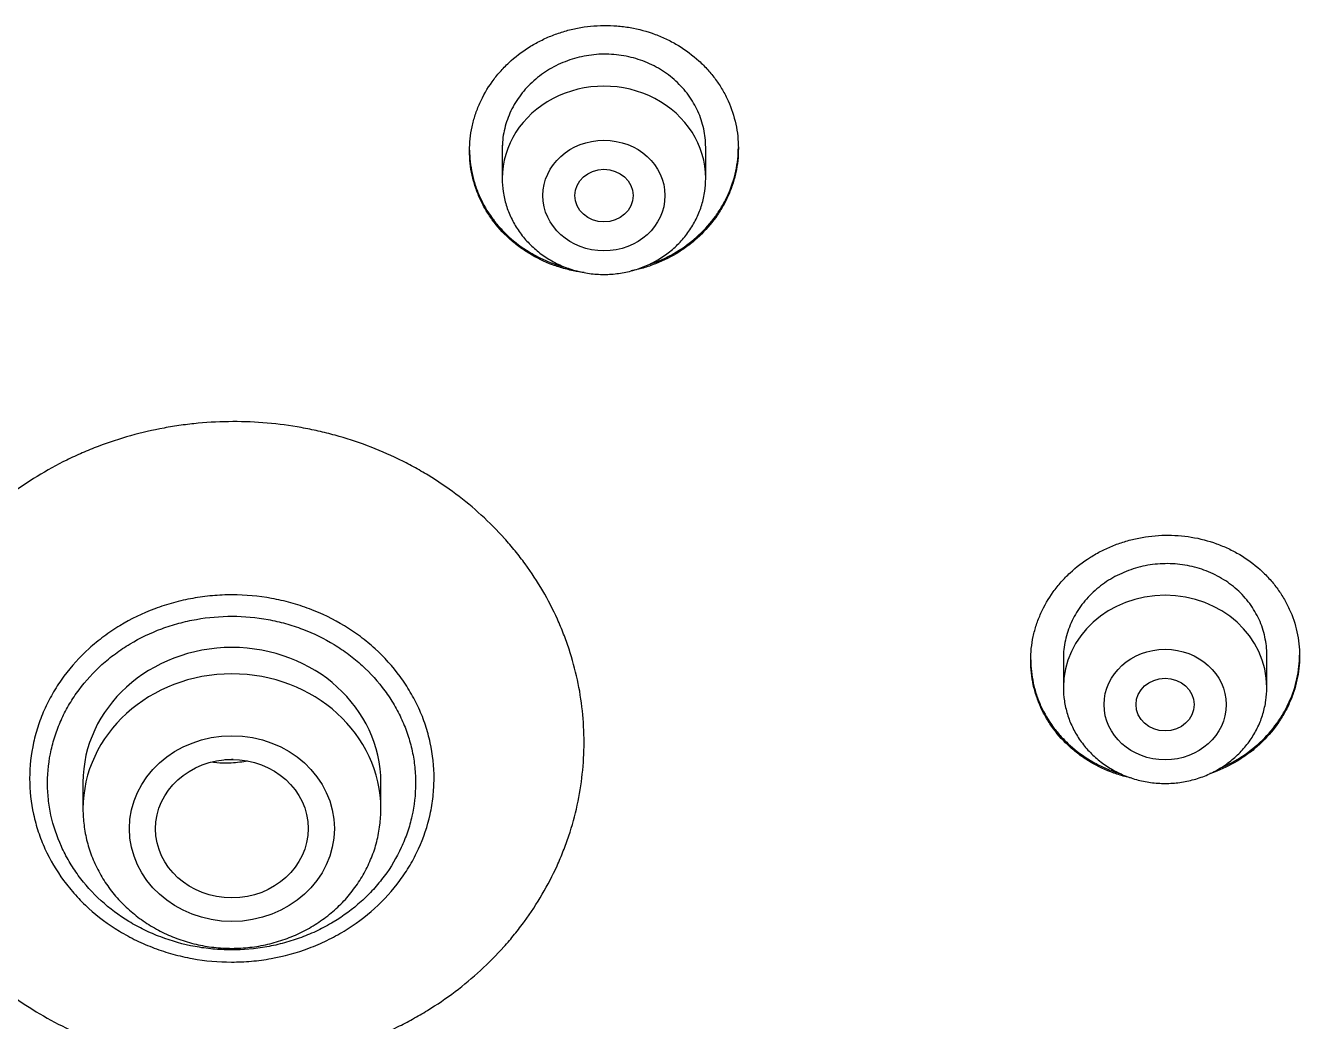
# Model space of a CAD drawing. Header units: millimetres. Extents: x 863 to 5283, y 810 to 2397.
# Drawn here: x 1636.304 to 1638.057, y 1444.137 to 1445.507 of the extents above; entities that cross this region are included whole.
import ezdxf

# ---------------------------------------------------------------- set-up
doc = ezdxf.new("R2010")
doc.units = ezdxf.units.MM
doc.layers.add('Wbudowane', color=175, linetype='Continuous')

# ---------------------------------------------------------------- blocks, each defined once
blk = doc.blocks.new('Z$W@#21058')
for p, q in [((20.775, 139.4789), (20.775, 139.4332)), ((21.055, 139.4332), (21.055, 139.4762)), ((21.5473, 138.778), (21.5473, 138.7328)), ((21.8273, 138.7328), (21.8273, 138.7773)), ((20.198, 138.602), (20.198, 138.5657)), ((20.608, 138.5657), (20.608, 138.602))]:
    blk.add_line(p, q)
for centre, major_axis, start_param, end_param in [((20.915, 139.4332), (0.14, 0), 0, 3.141593), ((21.6873, 138.7328), (-0.14, 0), 3.141598, 6.283185), ((20.403, 138.602), (-0.205, 0), 3.141593, 6.283185), ((20.403, 138.5657), (-0.205, 0), 3.141593, 6.283185)]:
    blk.add_ellipse(centre, major_axis=major_axis, ratio=0.906308, start_param=start_param, end_param=end_param)
for centre, major_axis, ratio in [((20.915, 139.4096), (0.084, 0), 0.906308), ((20.915, 139.4095), (-0.04, 0), 0.90637), ((21.6873, 138.7092), (-0.084, 0), 0.906308), ((21.6873, 138.7092), (-0.04, 0), 0.906246), ((20.403, 138.5386), (-0.141, 0), 0.906308), ((20.4029, 138.5385), (-0.105, -0.0002), 0.90652)]:
    blk.add_ellipse(centre, major_axis=major_axis, ratio=ratio)
for points, knots in [([(20.73, 139.471), (20.73, 139.4823), (20.7312, 139.4934), (20.7347, 139.5098), (20.7362, 139.5152), (20.7397, 139.526), (20.7418, 139.5314), (20.7487, 139.5469), (20.7544, 139.5568), (20.7645, 139.5708), (20.7681, 139.5754), (20.7758, 139.5841), (20.7799, 139.5883), (20.7927, 139.6003), (20.802, 139.6074), (20.8171, 139.6169), (20.8224, 139.6199), (20.8331, 139.6253), (20.844, 139.6301), (20.8553, 139.634), (20.8669, 139.6374), (20.8728, 139.6388), (20.8907, 139.6423), (20.9027, 139.6435), (20.9208, 139.6437), (20.9269, 139.6435), (20.939, 139.6425), (20.9451, 139.6417), (20.9629, 139.6386), (20.9744, 139.6355), (20.9912, 139.6293), (20.9968, 139.6269), (21.0075, 139.6217), (21.0127, 139.6189), (21.0277, 139.6098), (21.0371, 139.6028), (21.0501, 139.5909), (21.0541, 139.5868), (21.0618, 139.5783), (21.069, 139.5694), (21.0752, 139.5599), (21.0809, 139.5501), (21.0836, 139.545), (21.0905, 139.5295), (21.094, 139.5189), (21.0976, 139.5025), (21.0985, 139.497), (21.0997, 139.4858), (21.1, 139.4802), (21.1, 139.4635), (21.0988, 139.4524), (21.0953, 139.4358), (21.0938, 139.4303), (21.0903, 139.4196), (21.0862, 139.4091), (21.0811, 139.399), (21.0754, 139.3891), (21.0723, 139.3842), (21.0622, 139.3701), (21.0545, 139.3614), (21.0417, 139.3494), (21.0373, 139.3456), (21.0279, 139.3384), (21.023, 139.335), (21.0079, 139.3255), (20.9973, 139.3202), (20.9805, 139.3136), (20.9747, 139.3116), (20.9635, 139.3083), (20.958, 139.307), (20.9524, 139.3059)], [0, 0, 0, 0, 0.0435371, 0.0435371, 0.0653056, 0.0653056, 0.0870742, 0.0870742, 0.1306113, 0.1306113, 0.1523798, 0.1523798, 0.1741484, 0.1741484, 0.2176855, 0.2176855, 0.239454, 0.239454, 0.2612226, 0.2829911, 0.2829911, 0.3047597, 0.3047597, 0.3482967, 0.3482967, 0.3700653, 0.3700653, 0.3918338, 0.3918338, 0.4353709, 0.4353709, 0.4571395, 0.4571395, 0.478908, 0.478908, 0.5224451, 0.5224451, 0.5442137, 0.5442137, 0.5659822, 0.5877508, 0.5877508, 0.6095193, 0.6095193, 0.6530564, 0.6530564, 0.6748249, 0.6748249, 0.6965935, 0.6965935, 0.7401306, 0.7401306, 0.7618991, 0.7618991, 0.7836677, 0.8054362, 0.8054362, 0.8272048, 0.8272048, 0.8707419, 0.8707419, 0.8925104, 0.8925104, 0.914279, 0.914279, 0.957816, 0.957816, 0.9795846, 0.9795846, 1, 1, 1, 1]), ([(21.055, 139.4762), (21.055, 139.4847), (21.0541, 139.4931), (21.0514, 139.5055), (21.0503, 139.5095), (21.0477, 139.5176), (21.0461, 139.5217), (21.0408, 139.5333), (21.0365, 139.5407), (21.0289, 139.5512), (21.0261, 139.5546), (21.0203, 139.5611), (21.0172, 139.5642), (21.0075, 139.5731), (21.0005, 139.5784), (20.989, 139.5854), (20.985, 139.5875), (20.9769, 139.5914), (20.9687, 139.595), (20.9601, 139.5977), (20.9513, 139.6001), (20.9468, 139.6011), (20.9332, 139.6035), (20.9241, 139.6042), (20.9104, 139.6041), (20.9059, 139.6038), (20.8967, 139.6029), (20.8921, 139.6022), (20.8786, 139.5996), (20.8699, 139.5971), (20.8572, 139.5921), (20.853, 139.5902), (20.8449, 139.5862), (20.841, 139.5839), (20.8296, 139.5768), (20.8226, 139.5714), (20.8095, 139.5592), (20.8037, 139.5526), (20.7961, 139.5421), (20.7937, 139.5384), (20.7894, 139.5309), (20.7874, 139.527), (20.7821, 139.5152), (20.7795, 139.5071), (20.7768, 139.4947), (20.7761, 139.4905), (20.7752, 139.482), (20.775, 139.4778), (20.775, 139.4735), (20.775, 139.4735), (20.775, 139.4735)], [0, 0, 0, 0, 0.062493, 0.062493, 0.093739, 0.093739, 0.124986, 0.124986, 0.187478, 0.187478, 0.218725, 0.218725, 0.249971, 0.249971, 0.312464, 0.312464, 0.34371, 0.34371, 0.374957, 0.406203, 0.406203, 0.43745, 0.43745, 0.499942, 0.499942, 0.531189, 0.531189, 0.562435, 0.562435, 0.624928, 0.624928, 0.656174, 0.656174, 0.687421, 0.687421, 0.749914, 0.749914, 0.812406, 0.812406, 0.843653, 0.843653, 0.874899, 0.874899, 0.937392, 0.937392, 0.968638, 0.968638, 0.999885, 0.999885, 1, 1, 1, 1]), ([(20.73, 139.4721), (20.7301, 139.4612), (20.7313, 139.4504), (20.7347, 139.4345), (20.7362, 139.4291), (20.7397, 139.4184), (20.7418, 139.413), (20.7487, 139.3976), (20.7544, 139.3878), (20.7645, 139.374), (20.7681, 139.3695), (20.7759, 139.3609), (20.7799, 139.3568), (20.7927, 139.3451), (20.8021, 139.3381), (20.8172, 139.3289), (20.8225, 139.326), (20.8332, 139.3208), (20.8441, 139.3162), (20.8555, 139.3125), (20.8619, 139.3108), (20.8625, 139.3107), (20.8631, 139.3105)], [0, 0, 0, 0, 0.148555, 0.148555, 0.225232, 0.225232, 0.301909, 0.301909, 0.455262, 0.455262, 0.531939, 0.531939, 0.608616, 0.608616, 0.761969, 0.761969, 0.838646, 0.838646, 0.915323, 0.992, 0.992, 1, 1, 1, 1]), ([(20.8877, 139.3036), (20.8849, 139.304), (20.8761, 139.3053), (20.8674, 139.3072), (20.8558, 139.3103), (20.85, 139.3122), (20.8331, 139.3184), (20.8225, 139.3236), (20.8074, 139.3327), (20.8025, 139.336), (20.7931, 139.3431), (20.7886, 139.3468), (20.7758, 139.3585), (20.7681, 139.367), (20.7579, 139.3809), (20.7548, 139.3857), (20.7491, 139.3955), (20.7439, 139.4055), (20.7398, 139.416), (20.7363, 139.4266), (20.7348, 139.4321), (20.7312, 139.4486), (20.73, 139.4598), (20.73, 139.471)], [0, 0, 0, 0, 0.033143, 0.102204, 0.102204, 0.171266, 0.171266, 0.309388, 0.309388, 0.378449, 0.378449, 0.44751, 0.44751, 0.585633, 0.585633, 0.654694, 0.654694, 0.723755, 0.792816, 0.792816, 0.861878, 0.861878, 1, 1, 1, 1]), ([(20.9759, 139.3142), (20.9792, 139.3153), (20.9825, 139.3165), (20.9914, 139.32), (20.9969, 139.3224), (21.0076, 139.3278), (21.0128, 139.3308), (21.0278, 139.3402), (21.0372, 139.3473), (21.0544, 139.3634), (21.0621, 139.3721), (21.0721, 139.3861), (21.0752, 139.3909), (21.081, 139.4008), (21.0836, 139.406), (21.0906, 139.4215), (21.0941, 139.4322), (21.0976, 139.4487), (21.0985, 139.4542), (21.0997, 139.4651), (21.1, 139.4703), (21.1, 139.4756)], [0, 0, 0, 0, 0.046584, 0.046584, 0.126449, 0.126449, 0.206314, 0.206314, 0.366044, 0.366044, 0.525775, 0.525775, 0.60564, 0.60564, 0.685505, 0.685505, 0.845235, 0.845235, 0.925101, 0.925101, 1, 1, 1, 1]), ([(20.775, 139.4332), (20.775, 139.4265), (20.7759, 139.4151), (20.7801, 139.3961), (20.787, 139.3787), (20.7965, 139.3619), (20.8085, 139.3467), (20.8227, 139.3332), (20.8387, 139.3218), (20.8564, 139.3127), (20.8753, 139.306), (20.895, 139.302), (20.9151, 139.3006), (20.9353, 139.302), (20.955, 139.3061), (20.9739, 139.3128), (20.9915, 139.322), (21.0076, 139.3335), (21.0218, 139.347), (21.0337, 139.3622), (21.0432, 139.3791), (21.0501, 139.3966), (21.0541, 139.4154), (21.055, 139.4267), (21.055, 139.4332)], [0, 0, 0, 0, 0.043723, 0.08855, 0.133515, 0.178674, 0.224062, 0.269684, 0.315523, 0.361546, 0.407709, 0.453968, 0.500279, 0.546601, 0.592892, 0.639107, 0.685199, 0.73112, 0.776832, 0.822308, 0.867548, 0.912577, 0.957444, 1, 1, 1, 1]), ([(20.8876, 138.6572), (20.8876, 138.6279), (20.8844, 138.5991), (20.8751, 138.5567), (20.8713, 138.5426), (20.8643, 138.5217), (20.8618, 138.5148), (20.8564, 138.501), (20.8535, 138.4942), (20.8383, 138.4606), (20.8234, 138.4351), (20.8013, 138.405), (20.7968, 138.399), (20.7873, 138.3873), (20.7824, 138.3815), (20.7671, 138.3646), (20.7564, 138.3538), (20.7229, 138.323), (20.6985, 138.3046), (20.6653, 138.2843), (20.6586, 138.2804), (20.6449, 138.2728), (20.6379, 138.2692), (20.617, 138.2589), (20.5884, 138.2465), (20.5586, 138.2367), (20.5359, 138.2303), (20.5282, 138.2283), (20.5128, 138.2247), (20.5049, 138.2231), (20.4659, 138.2159), (20.4344, 138.213), (20.3871, 138.2128), (20.3712, 138.2135), (20.3474, 138.2155), (20.3395, 138.2164), (20.3237, 138.2185), (20.3159, 138.2197), (20.2771, 138.2267), (20.2469, 138.2349), (20.2103, 138.2487), (20.203, 138.2516), (20.1886, 138.2578), (20.1815, 138.2611), (20.1605, 138.2713), (20.1469, 138.2787), (20.1076, 138.3026), (20.0831, 138.3208), (20.0549, 138.3465), (20.0494, 138.3518), (20.0387, 138.3625), (20.0336, 138.368), (20.0185, 138.3847), (19.9998, 138.4078), (19.9835, 138.4326), (19.9686, 138.4581), (19.9617, 138.4714), (19.9435, 138.5115), (19.9344, 138.5391), (19.9252, 138.5816), (19.9228, 138.596), (19.9197, 138.6251), (19.9182, 138.6542), (19.9198, 138.6833), (19.9222, 138.7051), (19.9232, 138.7124), (19.9255, 138.7268), (19.9269, 138.7339), (19.9347, 138.7694), (19.9439, 138.797), (19.9622, 138.8374), (19.9691, 138.8507), (19.9842, 138.8763), (20.0005, 138.9012), (20.0193, 138.9244), (20.0344, 138.9412), (20.0396, 138.9467), (20.0503, 138.9575), (20.0558, 138.9628), (20.0841, 138.9887), (20.1086, 139.0071), (20.1481, 139.0313), (20.1616, 139.0387), (20.1827, 139.0491), (20.1899, 139.0524), (20.2043, 139.0587), (20.2116, 139.0616), (20.2483, 139.0756), (20.2785, 139.084), (20.3173, 139.0912), (20.3251, 139.0925), (20.3409, 139.0946), (20.3488, 139.0956), (20.3727, 139.0978), (20.3885, 139.0985), (20.4359, 139.0986), (20.4673, 139.0959), (20.5063, 139.0889), (20.5142, 139.0873), (20.5296, 139.0838), (20.5373, 139.0819), (20.56, 139.0757), (20.5897, 139.066), (20.6182, 139.0537), (20.6392, 139.0436), (20.6461, 139.04), (20.6597, 139.0326), (20.6665, 139.0287), (20.6996, 139.0085), (20.7239, 138.9903), (20.7574, 138.9597), (20.768, 138.949), (20.7832, 138.9322), (20.7881, 138.9264), (20.7976, 138.9147), (20.8021, 138.9088), (20.824, 138.8788), (20.8389, 138.8534), (20.854, 138.8199), (20.8569, 138.8132), (20.8622, 138.7994), (20.8647, 138.7925), (20.8716, 138.7716), (20.8754, 138.7576), (20.8846, 138.7152), (20.8877, 138.6864), (20.8876, 138.6572)], [0, 0, 0, 0, 0.03125, 0.03125, 0.046875, 0.046875, 0.054687, 0.054687, 0.0625, 0.0625, 0.09375, 0.09375, 0.101562, 0.101562, 0.109375, 0.109375, 0.125, 0.125, 0.15625, 0.15625, 0.164062, 0.164062, 0.171875, 0.171875, 0.1875, 0.203125, 0.203125, 0.210937, 0.210937, 0.21875, 0.21875, 0.25, 0.25, 0.265625, 0.265625, 0.273437, 0.273437, 0.28125, 0.28125, 0.3125, 0.3125, 0.320312, 0.320312, 0.328125, 0.328125, 0.34375, 0.34375, 0.375, 0.375, 0.382812, 0.382812, 0.390625, 0.390625, 0.40625, 0.421875, 0.421875, 0.4375, 0.4375, 0.46875, 0.46875, 0.484375, 0.484375, 0.5, 0.515625, 0.515625, 0.523437, 0.523437, 0.53125, 0.53125, 0.5625, 0.5625, 0.578125, 0.578125, 0.59375, 0.609375, 0.609375, 0.617187, 0.617187, 0.625, 0.625, 0.65625, 0.65625, 0.671875, 0.671875, 0.679687, 0.679687, 0.6875, 0.6875, 0.71875, 0.71875, 0.726562, 0.726562, 0.734375, 0.734375, 0.75, 0.75, 0.78125, 0.78125, 0.789062, 0.789062, 0.796875, 0.796875, 0.8125, 0.828125, 0.828125, 0.835937, 0.835937, 0.84375, 0.84375, 0.875, 0.875, 0.890625, 0.890625, 0.898437, 0.898437, 0.90625, 0.90625, 0.9375, 0.9375, 0.945312, 0.945312, 0.953125, 0.953125, 0.96875, 0.96875, 1, 1, 1, 1]), ([(21.5023, 138.7697), (21.5023, 138.7809), (21.5035, 138.792), (21.507, 138.8083), (21.5085, 138.8137), (21.512, 138.8244), (21.5141, 138.8297), (21.5211, 138.8452), (21.5267, 138.855), (21.5368, 138.869), (21.5404, 138.8735), (21.5482, 138.8823), (21.5522, 138.8865), (21.565, 138.8984), (21.5743, 138.9056), (21.5895, 138.9151), (21.5947, 138.9181), (21.6054, 138.9235), (21.6163, 138.9284), (21.6277, 138.9323), (21.6392, 138.9357), (21.6452, 138.9372), (21.6631, 138.9408), (21.6751, 138.9421), (21.6932, 138.9424), (21.6992, 138.9422), (21.7113, 138.9413), (21.7174, 138.9406), (21.7352, 138.9377), (21.7467, 138.9347), (21.7635, 138.9286), (21.7691, 138.9263), (21.7798, 138.9213), (21.785, 138.9185), (21.8, 138.9096), (21.8094, 138.9028), (21.8223, 138.8911), (21.8264, 138.8871), (21.8341, 138.8786), (21.8413, 138.8699), (21.8475, 138.8605), (21.8532, 138.8508), (21.8559, 138.8458), (21.8629, 138.8305), (21.8664, 138.82), (21.8699, 138.8038), (21.8708, 138.7983), (21.872, 138.7872), (21.8723, 138.7816), (21.8723, 138.765), (21.8712, 138.754), (21.8676, 138.7376), (21.8661, 138.7321), (21.8626, 138.7214), (21.8585, 138.711), (21.8534, 138.7009), (21.8477, 138.691), (21.8446, 138.6862), (21.8344, 138.6721), (21.8268, 138.6634), (21.814, 138.6515), (21.8095, 138.6476), (21.8001, 138.6404), (21.7952, 138.637), (21.7801, 138.6275), (21.7695, 138.6221), (21.7553, 138.6164), (21.7521, 138.6153), (21.7489, 138.6142)], [0, 0, 0, 0, 0.044889, 0.044889, 0.067334, 0.067334, 0.089778, 0.089778, 0.134667, 0.134667, 0.157112, 0.157112, 0.179556, 0.179556, 0.224446, 0.224446, 0.24689, 0.24689, 0.269335, 0.291779, 0.291779, 0.314224, 0.314224, 0.359113, 0.359113, 0.381558, 0.381558, 0.404002, 0.404002, 0.448891, 0.448891, 0.471336, 0.471336, 0.49378, 0.49378, 0.538669, 0.538669, 0.561114, 0.561114, 0.583559, 0.606003, 0.606003, 0.628448, 0.628448, 0.673337, 0.673337, 0.695781, 0.695781, 0.718226, 0.718226, 0.763115, 0.763115, 0.78556, 0.78556, 0.808004, 0.830449, 0.830449, 0.852893, 0.852893, 0.897782, 0.897782, 0.920227, 0.920227, 0.942672, 0.942672, 0.987561, 0.987561, 1, 1, 1, 1]), ([(21.8273, 138.7773), (21.8273, 138.7858), (21.8264, 138.7941), (21.8237, 138.8063), (21.8226, 138.8104), (21.82, 138.8184), (21.8184, 138.8224), (21.8131, 138.8339), (21.8088, 138.8412), (21.8012, 138.8516), (21.7984, 138.8549), (21.7926, 138.8613), (21.7895, 138.8644), (21.7798, 138.8731), (21.7727, 138.8783), (21.7613, 138.8851), (21.7573, 138.8872), (21.7492, 138.891), (21.7409, 138.8945), (21.7323, 138.8971), (21.7236, 138.8994), (21.7191, 138.9004), (21.7055, 138.9026), (21.6965, 138.9033), (21.6828, 138.903), (21.6782, 138.9028), (21.669, 138.9018), (21.6644, 138.9011), (21.651, 138.8984), (21.6423, 138.8958), (21.6296, 138.8908), (21.6254, 138.8889), (21.6173, 138.8848), (21.6133, 138.8826), (21.602, 138.8754), (21.5949, 138.87), (21.5818, 138.8578), (21.576, 138.8513), (21.5684, 138.8407), (21.5661, 138.8371), (21.5617, 138.8296), (21.5597, 138.8257), (21.5545, 138.814), (21.5518, 138.806), (21.5491, 138.7936), (21.5485, 138.7894), (21.5475, 138.781), (21.5473, 138.7768), (21.5473, 138.7726), (21.5473, 138.7726), (21.5473, 138.7725)], [0, 0, 0, 0, 0.062493, 0.062493, 0.09374, 0.09374, 0.124986, 0.124986, 0.187479, 0.187479, 0.218726, 0.218726, 0.249972, 0.249972, 0.312465, 0.312465, 0.343712, 0.343712, 0.374959, 0.406205, 0.406205, 0.437452, 0.437452, 0.499945, 0.499945, 0.531191, 0.531191, 0.562438, 0.562438, 0.624931, 0.624931, 0.656177, 0.656177, 0.687424, 0.687424, 0.749917, 0.749917, 0.81241, 0.81241, 0.843657, 0.843657, 0.874903, 0.874903, 0.937396, 0.937396, 0.968643, 0.968643, 0.999889, 0.999889, 1, 1, 1, 1]), ([(20.1246, 138.6076), (20.1246, 138.6242), (20.1265, 138.6408), (20.131, 138.6612), (20.132, 138.6652), (20.1342, 138.6733), (20.1355, 138.6773), (20.1394, 138.6891), (20.1456, 138.7046), (20.1534, 138.7195), (20.1598, 138.7305), (20.1621, 138.7341), (20.1668, 138.7412), (20.1693, 138.7447), (20.182, 138.762), (20.1936, 138.7747), (20.2129, 138.7922), (20.2196, 138.7977), (20.2339, 138.8083), (20.2412, 138.8132), (20.2639, 138.827), (20.2799, 138.8347), (20.3052, 138.8442), (20.3139, 138.847), (20.3314, 138.8518), (20.349, 138.8558), (20.367, 138.8582), (20.3851, 138.8598), (20.3942, 138.8602), (20.4218, 138.8602), (20.4398, 138.8586), (20.4665, 138.8537), (20.4753, 138.8517), (20.4884, 138.8481), (20.4928, 138.8468), (20.5014, 138.844), (20.5057, 138.8425), (20.5267, 138.8345), (20.5427, 138.8268), (20.5616, 138.8153), (20.5653, 138.8129), (20.5726, 138.808), (20.5763, 138.8054), (20.5869, 138.7975), (20.5936, 138.7919), (20.6128, 138.7744), (20.6243, 138.7617), (20.637, 138.7444), (20.6395, 138.7409), (20.6442, 138.7337), (20.6464, 138.7301), (20.6528, 138.7192), (20.6606, 138.7043), (20.6667, 138.6888), (20.6706, 138.6769), (20.6718, 138.6729), (20.674, 138.6649), (20.675, 138.6608), (20.6795, 138.6404), (20.6812, 138.624), (20.6812, 138.5993), (20.6807, 138.591), (20.6794, 138.5786), (20.6788, 138.5745), (20.6774, 138.5663), (20.6767, 138.5622), (20.6722, 138.5419), (20.6669, 138.5262), (20.6564, 138.5032), (20.6525, 138.4957), (20.6438, 138.481), (20.6391, 138.474), (20.624, 138.4535), (20.6125, 138.4407), (20.5864, 138.4171), (20.5724, 138.4067), (20.5497, 138.3929), (20.5419, 138.3887), (20.5258, 138.3809), (20.5175, 138.3773), (20.4922, 138.3678), (20.4748, 138.363), (20.4525, 138.359), (20.448, 138.3583), (20.439, 138.3571), (20.4344, 138.3566), (20.4207, 138.3554), (20.4116, 138.355), (20.3844, 138.355), (20.3664, 138.3566), (20.3439, 138.3606), (20.3394, 138.3615), (20.3306, 138.3636), (20.3262, 138.3647), (20.3131, 138.3683), (20.296, 138.3738), (20.2796, 138.3809), (20.2676, 138.3867), (20.2636, 138.3887), (20.2558, 138.393), (20.2519, 138.3953), (20.2328, 138.4068), (20.2188, 138.4173), (20.1996, 138.4347), (20.1935, 138.4408), (20.1848, 138.4505), (20.182, 138.4538), (20.1765, 138.4605), (20.1739, 138.4638), (20.1613, 138.481), (20.1527, 138.4955), (20.144, 138.5146), (20.1424, 138.5185), (20.1393, 138.5263), (20.1379, 138.5303), (20.1339, 138.5422), (20.1317, 138.5502), (20.1264, 138.5744), (20.1246, 138.5909), (20.1246, 138.6076)], [0, 0, 0, 0, 0.03125, 0.03125, 0.039063, 0.039063, 0.046875, 0.046875, 0.0625, 0.078125, 0.078125, 0.085938, 0.085938, 0.09375, 0.09375, 0.125, 0.125, 0.140625, 0.140625, 0.15625, 0.15625, 0.1875, 0.1875, 0.203125, 0.203125, 0.21875, 0.234375, 0.234375, 0.25, 0.25, 0.28125, 0.28125, 0.296875, 0.296875, 0.304688, 0.304688, 0.3125, 0.3125, 0.34375, 0.34375, 0.351563, 0.351563, 0.359375, 0.359375, 0.375, 0.375, 0.40625, 0.40625, 0.414063, 0.414063, 0.421875, 0.421875, 0.4375, 0.453125, 0.453125, 0.460938, 0.460938, 0.46875, 0.46875, 0.5, 0.5, 0.515625, 0.515625, 0.523438, 0.523438, 0.53125, 0.53125, 0.5625, 0.5625, 0.578125, 0.578125, 0.59375, 0.59375, 0.625, 0.625, 0.65625, 0.65625, 0.671875, 0.671875, 0.6875, 0.6875, 0.71875, 0.71875, 0.726563, 0.726563, 0.734375, 0.734375, 0.75, 0.75, 0.78125, 0.78125, 0.789063, 0.789063, 0.796875, 0.796875, 0.8125, 0.828125, 0.828125, 0.835938, 0.835938, 0.84375, 0.84375, 0.875, 0.875, 0.890625, 0.890625, 0.898438, 0.898438, 0.90625, 0.90625, 0.9375, 0.9375, 0.945313, 0.945313, 0.953125, 0.953125, 0.96875, 0.96875, 1, 1, 1, 1]), ([(20.1493, 138.602), (20.1492, 138.5945), (20.1496, 138.5869), (20.1512, 138.5718), (20.1524, 138.5643), (20.1572, 138.5423), (20.162, 138.528), (20.1714, 138.5071), (20.175, 138.5002), (20.1828, 138.4869), (20.187, 138.4805), (20.2007, 138.4618), (20.2112, 138.4502), (20.2347, 138.4287), (20.2475, 138.4192), (20.268, 138.4067), (20.2751, 138.4028), (20.2897, 138.3956), (20.2973, 138.3924), (20.3203, 138.3837), (20.3361, 138.3793), (20.3563, 138.3756), (20.3604, 138.3749), (20.3686, 138.3738), (20.3728, 138.3733), (20.3852, 138.3722), (20.3935, 138.3718), (20.4183, 138.3717), (20.4347, 138.3731), (20.4551, 138.3767), (20.4592, 138.3775), (20.4673, 138.3794), (20.4713, 138.3804), (20.4832, 138.3836), (20.4988, 138.3886), (20.5137, 138.3949), (20.5247, 138.4002), (20.5283, 138.402), (20.5355, 138.4059), (20.539, 138.4079), (20.5564, 138.4184), (20.5692, 138.4278), (20.5868, 138.4436), (20.5924, 138.4492), (20.6003, 138.4579), (20.6029, 138.4609), (20.6079, 138.4669), (20.6103, 138.47), (20.6219, 138.4855), (20.6297, 138.4987), (20.6377, 138.516), (20.6392, 138.5195), (20.642, 138.5266), (20.6434, 138.5302), (20.647, 138.541), (20.6491, 138.5483), (20.654, 138.5703), (20.6557, 138.5852), (20.6558, 138.6079), (20.6554, 138.6155), (20.6539, 138.6305), (20.6527, 138.6379), (20.6503, 138.6491), (20.6493, 138.6528), (20.6473, 138.6601), (20.6462, 138.6637), (20.6427, 138.6745), (20.6372, 138.6886), (20.6301, 138.7021), (20.6243, 138.7121), (20.6223, 138.7154), (20.618, 138.7219), (20.6158, 138.7251), (20.6043, 138.7408), (20.5939, 138.7524), (20.5764, 138.7683), (20.5703, 138.7734), (20.5574, 138.783), (20.5507, 138.7875), (20.5301, 138.8001), (20.5156, 138.8072), (20.4926, 138.8159), (20.4847, 138.8185), (20.4689, 138.8229), (20.4609, 138.8247), (20.4366, 138.8292), (20.4201, 138.8307), (20.3867, 138.8308), (20.3703, 138.8294), (20.346, 138.8251), (20.338, 138.8233), (20.322, 138.819), (20.3141, 138.8165), (20.2911, 138.8079), (20.2765, 138.8009), (20.2593, 138.7906), (20.2559, 138.7884), (20.2492, 138.784), (20.2459, 138.7816), (20.2361, 138.7745), (20.23, 138.7695), (20.2124, 138.7536), (20.2019, 138.7421), (20.1902, 138.7265), (20.188, 138.7233), (20.1837, 138.7168), (20.1816, 138.7136), (20.1757, 138.7037), (20.1686, 138.6902), (20.163, 138.6761), (20.1593, 138.6653), (20.1582, 138.6617), (20.1561, 138.6544), (20.1552, 138.6507), (20.151, 138.6322), (20.1493, 138.6172), (20.1493, 138.602)], [0, 0, 0, 0, 0.015625, 0.015625, 0.03125, 0.03125, 0.0625, 0.0625, 0.078125, 0.078125, 0.09375, 0.09375, 0.125, 0.125, 0.15625, 0.15625, 0.171875, 0.171875, 0.1875, 0.1875, 0.21875, 0.21875, 0.226563, 0.226563, 0.234375, 0.234375, 0.25, 0.25, 0.28125, 0.28125, 0.289063, 0.289063, 0.296875, 0.296875, 0.3125, 0.328125, 0.328125, 0.335938, 0.335938, 0.34375, 0.34375, 0.375, 0.375, 0.390625, 0.390625, 0.398438, 0.398438, 0.40625, 0.40625, 0.4375, 0.4375, 0.445313, 0.445313, 0.453125, 0.453125, 0.46875, 0.46875, 0.5, 0.5, 0.515625, 0.515625, 0.53125, 0.53125, 0.539062, 0.539062, 0.546875, 0.546875, 0.5625, 0.578125, 0.578125, 0.585937, 0.585937, 0.59375, 0.59375, 0.625, 0.625, 0.640625, 0.640625, 0.65625, 0.65625, 0.6875, 0.6875, 0.703125, 0.703125, 0.71875, 0.71875, 0.75, 0.75, 0.78125, 0.78125, 0.796875, 0.796875, 0.8125, 0.8125, 0.84375, 0.84375, 0.851562, 0.851562, 0.859375, 0.859375, 0.875, 0.875, 0.90625, 0.90625, 0.914062, 0.914062, 0.921875, 0.921875, 0.9375, 0.953125, 0.953125, 0.960937, 0.960937, 0.96875, 0.96875, 1, 1, 1, 1]), ([(21.5023, 138.7708), (21.5024, 138.76), (21.5036, 138.7493), (21.507, 138.7335), (21.5085, 138.7281), (21.512, 138.7176), (21.5141, 138.7123), (21.5211, 138.697), (21.5268, 138.6874), (21.5368, 138.6737), (21.5405, 138.6693), (21.5482, 138.6608), (21.5523, 138.6568), (21.5651, 138.6453), (21.5744, 138.6384), (21.5896, 138.6294), (21.5949, 138.6266), (21.6055, 138.6215), (21.6139, 138.6181), (21.6225, 138.6152), (21.6255, 138.6142)], [0, 0, 0, 0, 0.155361, 0.155361, 0.23557, 0.23557, 0.315778, 0.315778, 0.476196, 0.476196, 0.556405, 0.556405, 0.636614, 0.636614, 0.797031, 0.797031, 0.87724, 0.87724, 0.957449, 1, 1, 1, 1]), ([(21.6417, 138.6079), (21.6391, 138.6085), (21.6365, 138.6091), (21.6281, 138.6113), (21.6223, 138.613), (21.6055, 138.6191), (21.5949, 138.6241), (21.5798, 138.6331), (21.5749, 138.6363), (21.5654, 138.6432), (21.5609, 138.6469), (21.5481, 138.6584), (21.5404, 138.6668), (21.5303, 138.6805), (21.5271, 138.6852), (21.5214, 138.6949), (21.5162, 138.7048), (21.5121, 138.7152), (21.5086, 138.7257), (21.5071, 138.7311), (21.5035, 138.7475), (21.5023, 138.7585), (21.5023, 138.7697)], [0, 0, 0, 0, 0.032901, 0.032901, 0.1072932, 0.1072932, 0.2560777, 0.2560777, 0.3304699, 0.3304699, 0.4048621, 0.4048621, 0.5536466, 0.5536466, 0.6280388, 0.6280388, 0.7024311, 0.7768233, 0.7768233, 0.8512155, 0.8512155, 1, 1, 1, 1]), ([(21.7632, 138.6218), (21.767, 138.6234), (21.7708, 138.6252), (21.7799, 138.6298), (21.7851, 138.6327), (21.8001, 138.6422), (21.8094, 138.6493), (21.8267, 138.6654), (21.8344, 138.6741), (21.8444, 138.688), (21.8475, 138.6928), (21.8533, 138.7027), (21.8559, 138.7079), (21.8629, 138.7234), (21.8664, 138.734), (21.8699, 138.7503), (21.8708, 138.7559), (21.872, 138.7667), (21.8723, 138.7719), (21.8723, 138.7771)], [0, 0, 0, 0, 0.0595315, 0.0595315, 0.1455163, 0.1455163, 0.3174859, 0.3174859, 0.4894555, 0.4894555, 0.5754403, 0.5754403, 0.6614251, 0.6614251, 0.8333947, 0.8333947, 0.9193795, 0.9193795, 1, 1, 1, 1]), ([(21.5473, 138.7328), (21.5473, 138.7261), (21.5482, 138.7147), (21.5524, 138.6957), (21.5593, 138.6783), (21.5688, 138.6615), (21.5808, 138.6464), (21.595, 138.6329), (21.6111, 138.6215), (21.6287, 138.6123), (21.6476, 138.6057), (21.6673, 138.6016), (21.6874, 138.6003), (21.7076, 138.6016), (21.7273, 138.6057), (21.7462, 138.6124), (21.7638, 138.6216), (21.7799, 138.6331), (21.7941, 138.6466), (21.806, 138.6618), (21.8155, 138.6787), (21.8224, 138.6962), (21.8264, 138.715), (21.8273, 138.7263), (21.8273, 138.7328)], [0, 0, 0, 0, 0.043723, 0.08855, 0.133515, 0.178674, 0.224062, 0.269684, 0.315523, 0.361546, 0.407709, 0.453968, 0.500279, 0.546601, 0.592892, 0.639107, 0.685199, 0.73112, 0.776832, 0.822308, 0.867548, 0.912577, 0.957444, 1, 1, 1, 1]), ([(20.4246, 138.6316), (20.421, 138.6309), (20.4174, 138.6303), (20.4061, 138.6288), (20.3982, 138.6284), (20.3848, 138.6287), (20.3792, 138.6292), (20.3737, 138.6299)], [0, 0, 0, 0, 0.214158, 0.214158, 0.671097, 0.671097, 1, 1, 1, 1]), ([(20.4048, 138.6336), (20.4033, 138.6335), (20.3995, 138.6333), (20.3955, 138.6332), (20.3932, 138.6333)], [0, 0, 0, 0, 0.398655, 1, 1, 1, 1]), ([(20.198, 138.5657), (20.198, 138.5575), (20.199, 138.5435), (20.2033, 138.5202), (20.2105, 138.4984), (20.2206, 138.477), (20.2334, 138.4571), (20.2486, 138.4387), (20.2661, 138.4222), (20.2857, 138.4078), (20.307, 138.3957), (20.3297, 138.386), (20.3535, 138.3791), (20.378, 138.3748), (20.403, 138.3734), (20.4279, 138.3748), (20.4524, 138.3791), (20.4762, 138.386), (20.499, 138.3956), (20.5203, 138.4078), (20.5399, 138.4222), (20.5574, 138.4387), (20.5727, 138.4572), (20.5854, 138.4771), (20.5955, 138.4985), (20.6028, 138.5203), (20.6071, 138.5437), (20.608, 138.5575), (20.608, 138.5657)], [0, 0, 0, 0, 0.036694, 0.07465, 0.112689, 0.150846, 0.189146, 0.227598, 0.266201, 0.304942, 0.3438, 0.382753, 0.421774, 0.460843, 0.499936, 0.539034, 0.578117, 0.617162, 0.656147, 0.695046, 0.733834, 0.772489, 0.810994, 0.849343, 0.887544, 0.925617, 0.963594, 1, 1, 1, 1])]:
    blk.add_open_spline(points, degree=3, knots=knots)

msp = doc.modelspace()

# ---------------------------------------------------------------- block references
at = {"layer": 'Wbudowane'}
msp.add_blockref('Z$W@#21058', (1616.1848, 1305.8637), dxfattribs=at)

doc.saveas('drawing.dxf')
